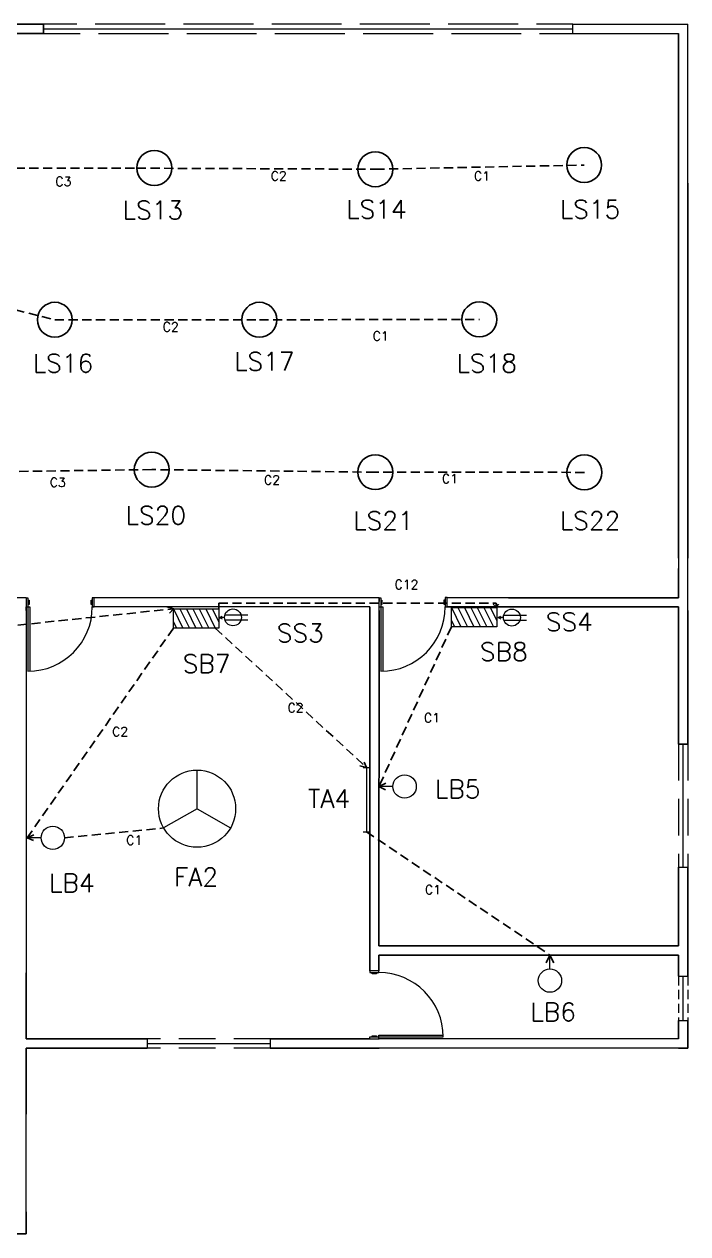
# Model space of a CAD drawing. Header units: inches. Extents: x 860 to 1934, y 89 to 855.
# Drawn here: x 1571 to 1934, y 169 to 831 of the extents above; entities that cross this region are included whole.
import ezdxf

# ---------------------------------------------------------------- set-up
doc = ezdxf.new("R2010")
doc.units = ezdxf.units.IN
doc.header["$LTSCALE"] = 20
doc.header["$MEASUREMENT"] = 0
for name, pattern in [('DASHED2', [0.375, 0.25, -0.125]), ('DASHEDX2', [1.5, 1, -0.5]), ('HIDDEN', [0.375, 0.25, -0.125])]:
    doc.linetypes.add(name, pattern=pattern)
doc.layers.add('Hidden', color=3, linetype='HIDDEN')
doc.layers.add('Legend', color=6, linetype='Continuous')
doc.styles.add('style1', font='txt.shx', dxfattribs={"height": 41})

msp = doc.modelspace()

# ---------------------------------------------------------------- linework, layer by layer
for p, q in [((1581.53, 830.54), (1566.96, 830.54)), ((1581.53, 830.54), (1581.53, 825.52)), ((1581.53, 825.52), (1566.96, 825.52)), ((1928.78, 825.52), (1928.78, 753.52)), ((1928.78, 753.52), (1928.78, 743.6)), ((1928.78, 743.6), (1928.78, 671.24)), ((1933.81, 743.6), (1933.81, 671.24)), ((1928.78, 671.24), (1928.78, 538.57)), ((1933.81, 671.24), (1933.81, 538.57)), ((1928.78, 533), (1928.78, 516.99)), ((1764.95, 514.95), (1764.95, 516.96)), ((1835.81, 516.99), (1802.13, 517.02)), ((1840.84, 516.99), (1835.81, 516.99)), ((1845.86, 516.99), (1840.84, 516.99)), ((1845.86, 516.99), (1928.78, 516.99)), ((1759.86, 313.03), (1759.93, 509.93)), ((1759.93, 511.94), (1759.93, 509.93)), ((1764.89, 326.66), (1764.95, 509.93)), ((1835.81, 511.97), (1802.13, 511.99)), ((1840.84, 511.97), (1835.81, 511.97)), ((1845.86, 511.97), (1840.84, 511.97)), ((1845.86, 511.97), (1928.78, 511.97)), ((1928.78, 511.97), (1928.78, 436.97)), ((1933.81, 509.93), (1933.81, 436.97)), ((1933.81, 436.97), (1928.78, 436.97)), ((1928.78, 369.63), (1928.78, 342.21)), ((1933.81, 369.63), (1933.81, 342.21)), ((1928.78, 326.66), (1928.78, 342.21)), ((1933.81, 342.21), (1933.81, 310.01)), ((1928.78, 326.66), (1764.89, 326.66)), ((1764.89, 321.64), (1764.88, 313.03)), ((1928.78, 321.64), (1764.89, 321.64)), ((1764.89, 321.64), (1764.89, 321.64)), ((1928.78, 321.64), (1928.78, 310.01)), ((1571.98, 311.93), (1571.98, 275.75)), ((1928.78, 275.75), (1928.78, 285.89)), ((1933.81, 275.75), (1933.81, 285.89)), ((1638.15, 275.75), (1571.98, 275.75)), ((1706.1, 275.75), (1705.49, 275.75)), ((1759.93, 275.75), (1706.1, 275.75)), ((1759.93, 275.75), (1759.86, 275.84)), ((1759.93, 275.75), (1759.93, 275.75)), ((1764.95, 275.75), (1764.88, 275.84)), ((1933.81, 275.75), (1933.79, 270.72)), ((1571.98, 234.54), (1571.98, 270.72)), ((1573.96, 270.72), (1571.98, 270.72)), ((1638.15, 270.72), (1573.96, 270.72)), ((1759.93, 270.72), (1705.49, 270.72)), ((1764.95, 270.72), (1759.93, 270.72)), ((1928.78, 270.72), (1933.79, 270.72)), ((1571.98, 181.27), (1571.98, 174.23)), ((1571.98, 174.23), (1571.98, 169.21)), ((1566.96, 169.21), (1571.98, 169.21))]:
    msp.add_line(p, q)
at = {"linetype": 'DASHEDX2', "lineweight": 13}
for p, q in [((1629.77, 830.54), (1581.53, 830.54)), ((1678.02, 830.54), (1629.77, 830.54)), ((1726.26, 830.54), (1678.02, 830.54)), ((1774.5, 830.54), (1726.26, 830.54)), ((1822.75, 830.54), (1774.5, 830.54)), ((1870.99, 830.54), (1822.75, 830.54)), ((1581.53, 825.52), (1629.77, 825.52)), ((1629.77, 825.52), (1678.02, 825.52)), ((1678.02, 825.52), (1726.26, 825.52)), ((1726.26, 825.52), (1774.5, 825.52)), ((1774.5, 825.52), (1822.75, 825.52)), ((1822.75, 825.52), (1870.99, 825.52)), ((1928.78, 436.97), (1928.78, 369.63)), ((1933.81, 436.97), (1933.81, 369.63)), ((1705.49, 275.75), (1638.15, 275.75)), ((1705.49, 270.72), (1638.15, 270.72))]:
    msp.add_line(p, q, dxfattribs=at)
at = {"lineweight": 13}
for p, q in [((1581.53, 828.03), (1629.77, 828.03)), ((1629.77, 828.03), (1678.02, 828.03)), ((1678.02, 828.03), (1726.26, 828.03)), ((1726.26, 828.03), (1774.5, 828.03)), ((1774.5, 828.03), (1822.75, 828.03)), ((1822.75, 828.03), (1870.99, 828.03)), ((1870.99, 830.54), (1933.81, 830.54)), ((1870.99, 825.52), (1870.99, 830.54)), ((1870.99, 825.52), (1928.78, 825.52)), ((1928.78, 538.57), (1928.78, 533)), ((1571.98, 516.96), (1566.96, 516.96)), ((1571.98, 516.96), (1571.98, 311.93)), ((1759.93, 516.96), (1608.16, 516.96)), ((1764.95, 516.96), (1759.93, 516.96)), ((1571.98, 509.93), (1571.98, 511.94)), ((1759.93, 511.94), (1608.16, 511.94)), ((1608.16, 511.94), (1608.16, 511.94)), ((1764.95, 509.93), (1764.95, 514.95)), ((1801.12, 511.99), (1801.12, 511.99)), ((1931.29, 369.63), (1931.29, 436.97)), ((1928.78, 369.63), (1933.81, 369.63)), ((1928.78, 310.01), (1933.81, 310.01)), ((1931.29, 285.89), (1931.29, 310.01)), ((1928.78, 285.89), (1933.81, 285.89)), ((1638.15, 275.75), (1638.15, 270.72)), ((1638.15, 273.23), (1705.49, 273.23)), ((1705.49, 275.75), (1705.49, 270.72)), ((1928.78, 275.75), (1764.95, 275.75)), ((1928.78, 270.72), (1764.95, 270.72)), ((1571.98, 181.27), (1571.98, 234.54))]:
    msp.add_line(p, q, dxfattribs=at)
at = {"linetype": 'Continuous', "lineweight": 13}
for p, q in [((1933.81, 743.6), (1933.81, 830.54)), ((1933.81, 830.54), (1933.81, 830.54)), ((1928.78, 825.52), (1928.78, 743.6)), ((1933.81, 509.93), (1933.81, 538.57)), ((1571.98, 516.96), (1572.99, 516.96)), ((1571.98, 516.96), (1571.98, 511.94)), ((1572.99, 516.96), (1572.99, 515.7)), ((1608.16, 516.96), (1608.16, 511.94)), ((1609.17, 516.96), (1608.16, 516.96)), ((1609.17, 511.94), (1609.17, 516.96)), ((1764.95, 516.96), (1765.96, 516.96)), ((1765.96, 516.96), (1765.96, 515.7)), ((1801.12, 517.02), (1801.12, 511.99)), ((1802.13, 517.02), (1801.12, 517.02)), ((1802.13, 511.99), (1802.13, 517.02)), ((1571.98, 511.94), (1573.99, 511.94)), ((1572.99, 515.7), (1572.99, 514.45)), ((1572.99, 515.7), (1573.59, 515.7)), ((1572.99, 514.45), (1572.99, 513.19)), ((1572.99, 513.19), (1572.99, 511.94)), ((1573.59, 513.19), (1572.99, 513.19)), ((1572.99, 511.94), (1572.99, 476.76)), ((1573.59, 515.7), (1573.59, 513.19)), ((1573.99, 511.94), (1573.99, 476.77)), ((1607.56, 513.19), (1607.56, 515.7)), ((1607.56, 515.7), (1608.16, 515.7)), ((1608.16, 513.19), (1607.56, 513.19)), ((1608.16, 511.94), (1609.17, 511.94)), ((1764.95, 511.94), (1766.96, 511.94)), ((1765.96, 515.7), (1765.96, 514.45)), ((1765.96, 515.7), (1766.56, 515.7)), ((1765.96, 514.45), (1765.96, 513.19)), ((1765.96, 513.19), (1765.96, 511.94)), ((1766.56, 513.19), (1765.96, 513.19)), ((1765.96, 511.94), (1765.96, 476.76)), ((1766.56, 515.7), (1766.56, 513.19)), ((1766.96, 511.94), (1766.96, 476.77)), ((1800.52, 513.25), (1800.52, 515.76)), ((1800.52, 515.76), (1801.12, 515.76)), ((1801.12, 513.25), (1800.52, 513.25)), ((1801.12, 511.99), (1802.13, 511.99)), ((1764.88, 313.03), (1759.86, 313.03)), ((1759.86, 313.03), (1759.86, 312.02)), ((1759.86, 312.02), (1764.88, 312.02)), ((1761.11, 311.42), (1761.11, 312.02)), ((1763.63, 311.42), (1761.11, 311.42)), ((1763.63, 312.02), (1763.63, 311.42)), ((1764.88, 312.02), (1764.88, 313.03)), ((1764.88, 277.85), (1800.05, 277.85)), ((1764.88, 275.84), (1764.88, 277.85)), ((1759.86, 275.84), (1759.86, 276.84)), ((1759.86, 276.84), (1761.11, 276.84)), ((1759.86, 275.84), (1764.88, 275.84)), ((1761.11, 276.84), (1761.11, 277.45)), ((1761.11, 277.45), (1763.63, 277.45)), ((1761.11, 276.84), (1762.37, 276.84)), ((1762.37, 276.84), (1763.63, 276.84)), ((1763.63, 277.45), (1763.63, 276.84)), ((1763.63, 276.84), (1764.88, 276.84)), ((1764.88, 276.84), (1800.06, 276.84))]:
    msp.add_line(p, q, dxfattribs=at)
at = {"color": 5, "lineweight": 13}
for p, q in [((1652.5, 510.93), (1656.04, 510.93)), ((1652.5, 500.31), (1652.5, 510.93)), ((1652.5, 510.93), (1657.73, 500.31)), ((1656.04, 510.93), (1659.58, 510.93)), ((1656.04, 510.93), (1661.27, 500.31)), ((1659.58, 510.93), (1663.11, 510.93)), ((1659.58, 510.93), (1664.81, 500.31)), ((1663.11, 510.93), (1666.65, 510.93)), ((1663.11, 510.93), (1668.35, 500.31)), ((1666.65, 510.93), (1670.19, 510.93)), ((1666.65, 510.93), (1671.89, 500.31)), ((1670.19, 510.93), (1673.73, 510.93)), ((1670.19, 510.93), (1675.43, 500.31)), ((1673.73, 510.93), (1677.27, 510.93)), ((1673.73, 510.93), (1677.27, 503.75)), ((1677.27, 510.93), (1677.27, 500.31)), ((1804.53, 511.72), (1808.07, 511.72)), ((1804.53, 501.1), (1804.53, 511.72)), ((1804.53, 511.72), (1809.76, 501.1)), ((1808.07, 511.72), (1811.6, 511.72)), ((1808.07, 511.72), (1813.3, 501.1)), ((1811.6, 511.72), (1815.14, 511.72)), ((1811.6, 511.72), (1816.84, 501.1)), ((1815.14, 511.72), (1818.68, 511.72)), ((1815.14, 511.72), (1820.38, 501.1)), ((1818.68, 511.72), (1822.22, 511.72)), ((1818.68, 511.72), (1823.92, 501.1)), ((1822.22, 511.72), (1825.76, 511.72)), ((1822.22, 511.72), (1827.46, 501.1)), ((1825.76, 511.72), (1829.3, 511.72)), ((1825.76, 511.72), (1829.3, 504.54)), ((1829.3, 511.72), (1829.3, 501.1)), ((1652.5, 503.75), (1654.19, 500.31)), ((1677.59, 506.23), (1679.09, 506.96)), ((1680.47, 506.23), (1677.59, 506.23)), ((1677.59, 506.23), (1679.09, 505.5)), ((1680.68, 507.61), (1693.13, 507.61)), ((1680.68, 504.85), (1693.13, 504.85)), ((1804.53, 504.54), (1806.22, 501.1)), ((1830.13, 506.12), (1831.63, 506.85)), ((1833.01, 506.12), (1830.13, 506.12)), ((1830.13, 506.12), (1831.63, 505.39)), ((1833.22, 507.5), (1845.67, 507.5)), ((1833.22, 504.74), (1845.67, 504.74)), ((1677.27, 500.31), (1652.5, 500.31)), ((1829.3, 501.1), (1804.53, 501.1)), ((1756.19, 424.23), (1758.02, 424.23)), ((1758.02, 424.23), (1758.02, 389)), ((1758.02, 424.23), (1759.86, 424.23)), ((1665.45, 401.63), (1665.45, 422.73)), ((1772.57, 413.77), (1764.92, 413.77)), ((1665.45, 401.63), (1647.17, 391.08)), ((1665.45, 401.63), (1683.72, 391.08)), ((1580.19, 385.71), (1572.54, 385.71)), ((1756.19, 389), (1758.02, 389)), ((1758.02, 389), (1759.86, 389)), ((1858.43, 313.99), (1858.43, 321.64))]:
    msp.add_line(p, q, dxfattribs=at)
at = {"linetype": 'DASHED2', "lineweight": 13}
for p, q in [((1928.78, 310.01), (1928.78, 285.89)), ((1933.81, 310.01), (1933.81, 285.89))]:
    msp.add_line(p, q, dxfattribs=at)
at = {"color": 5}
for centre in [(1642.08, 751.95), (1762.94, 751.25), (1877.13, 753.52), (1587.66, 668.93), (1699.55, 668.93), (1819.86, 669.14), (1640.68, 587.02), (1762.94, 585.62), (1877.28, 585.52)]:
    msp.add_circle(centre, 9.56, dxfattribs=at)
at = {"color": 5, "lineweight": 13}
for centre, radius in [((1685.08, 506.23), 4.61), ((1837.62, 506.12), 4.61), ((1665.45, 401.63), 21.1), ((1778.94, 413.77), 6.37), ((1586.56, 385.71), 6.37), ((1858.43, 307.62), 6.37)]:
    msp.add_circle(centre, radius, dxfattribs=at)
at = {"linetype": 'Continuous', "lineweight": 13}
for centre, start, end in [((1572.99, 511.94), 270, 0), ((1765.96, 511.94), 270, 0), ((1764.88, 276.84), 0, 90)]:
    msp.add_arc(centre, 35.18, start, end, dxfattribs=at)
at = {"layer": 'Hidden'}
for p, q in [((1521.22, 751.82), (1632.52, 751.82)), ((1632.52, 751.82), (1762.94, 751.25)), ((1762.94, 751.25), (1877.13, 753.52)), ((1640.68, 587.02), (1528.68, 585.52)), ((1762.94, 585.62), (1640.68, 587.02)), ((1877.28, 585.52), (1762.94, 585.62)), ((1652.5, 500.31), (1572.54, 385.71)), ((1592.93, 385.71), (1647.17, 391.08)), ((1576.26, 387.35), (1572.54, 385.71)), ((1572.54, 385.71), (1576, 384.19)), ((1758.02, 389), (1858.43, 321.64)), ((1856.27, 317.42), (1858.43, 321.64)), ((1858.43, 321.64), (1860.49, 317.42))]:
    msp.add_line(p, q, dxfattribs=at)
at = {"layer": 'Hidden', "color": 1}
for p, q in [((1486.11, 694.59), (1587.66, 668.93)), ((1587.66, 668.93), (1699.55, 668.93)), ((1699.55, 668.93), (1819.86, 669.14)), ((1246.65, 468.23), (1652.5, 510.93)), ((1652.5, 510.93), (1649.02, 511.94)), ((1650.43, 508.61), (1652.5, 510.93)), ((1677.27, 510.93), (1677.27, 513.91)), ((1677.27, 513.91), (1828.93, 513.91)), ((1827.43, 513.4), (1828.93, 511.97)), ((1828.93, 513.91), (1828.93, 511.97)), ((1828.93, 511.97), (1830.27, 513.43)), ((1675.43, 500.31), (1758.02, 424.23)), ((1804.53, 501.1), (1764.92, 413.77)), ((1754.42, 425.04), (1758.02, 424.23)), ((1758.02, 424.23), (1756.81, 427.16)), ((1768.7, 415.65), (1764.92, 413.77)), ((1764.92, 413.77), (1768.51, 412))]:
    msp.add_line(p, q, dxfattribs=at)

# ---------------------------------------------------------------- texts
at = {"layer": 'Legend', "style": 'style1'}
for s, p in [('C2', (1705.74, 745.04)), ('C1', (1816.87, 745.05)), ('C3', (1587.96, 742.06)), ('C2', (1646.65, 662.56)), ('C1', (1761.48, 657.53)), ('C3', (1584.9, 577.56)), ('C2', (1702.04, 578.84)), ('C1', (1799.32, 579.59)), ('C12', (1773.42, 521.68)), ('C2', (1714.9, 454.32)), ('C1', (1789.53, 448.86)), ('C2', (1618.99, 441.27)), ('C1', (1626.66, 381.92)), ('C1', (1790.08, 354.89))]:
    msp.add_text(s, height=5, dxfattribs=at).set_placement(p)
at = {"layer": 'Legend', "char_height": 10, "width": 30.7012, "attachment_point": 1, "style": 'style1'}
for s, insert in [('{\\C7;LS14}', (1747.04, 734.37)), ('{\\C7;LS15}', (1863.85, 734.37)), ('{\\C7;LS13 }', (1624.81, 733.89)), ('{\\C7;LS16}', (1575.66, 650.2)), ('{\\C7;LS17}', (1685.77, 651.16)), ('{\\C7;LS18}', (1807.36, 650.2)), ('{\\C7;LS20}', (1626.41, 566.99)), ('{\\C7;LS21}', (1750.87, 564.12)), ('{\\C7;LS22}', (1863.85, 564.12)), ('{\\C7;SS3}', (1709.02, 502.68)), ('{\\C7;SS4}', (1856.15, 508.8)), ('{\\C7;SB8}', (1820.11, 492.47)), ('{\\C7;SB7}', (1657.6, 485.93)), ('{\\C7;LB5}', (1795.59, 417.37)), ('{\\C7;TA4}', (1726.05, 412.18)), ('{\\C7;LB4}', (1584.58, 366.02)), ('{\\C7;FA2}', (1652.93, 369.27)), ('{\\C7;LB6}', (1847.77, 295.5))]:
    msp.add_mtext(s, dxfattribs=dict(at, insert=insert))

doc.saveas('drawing.dxf')
